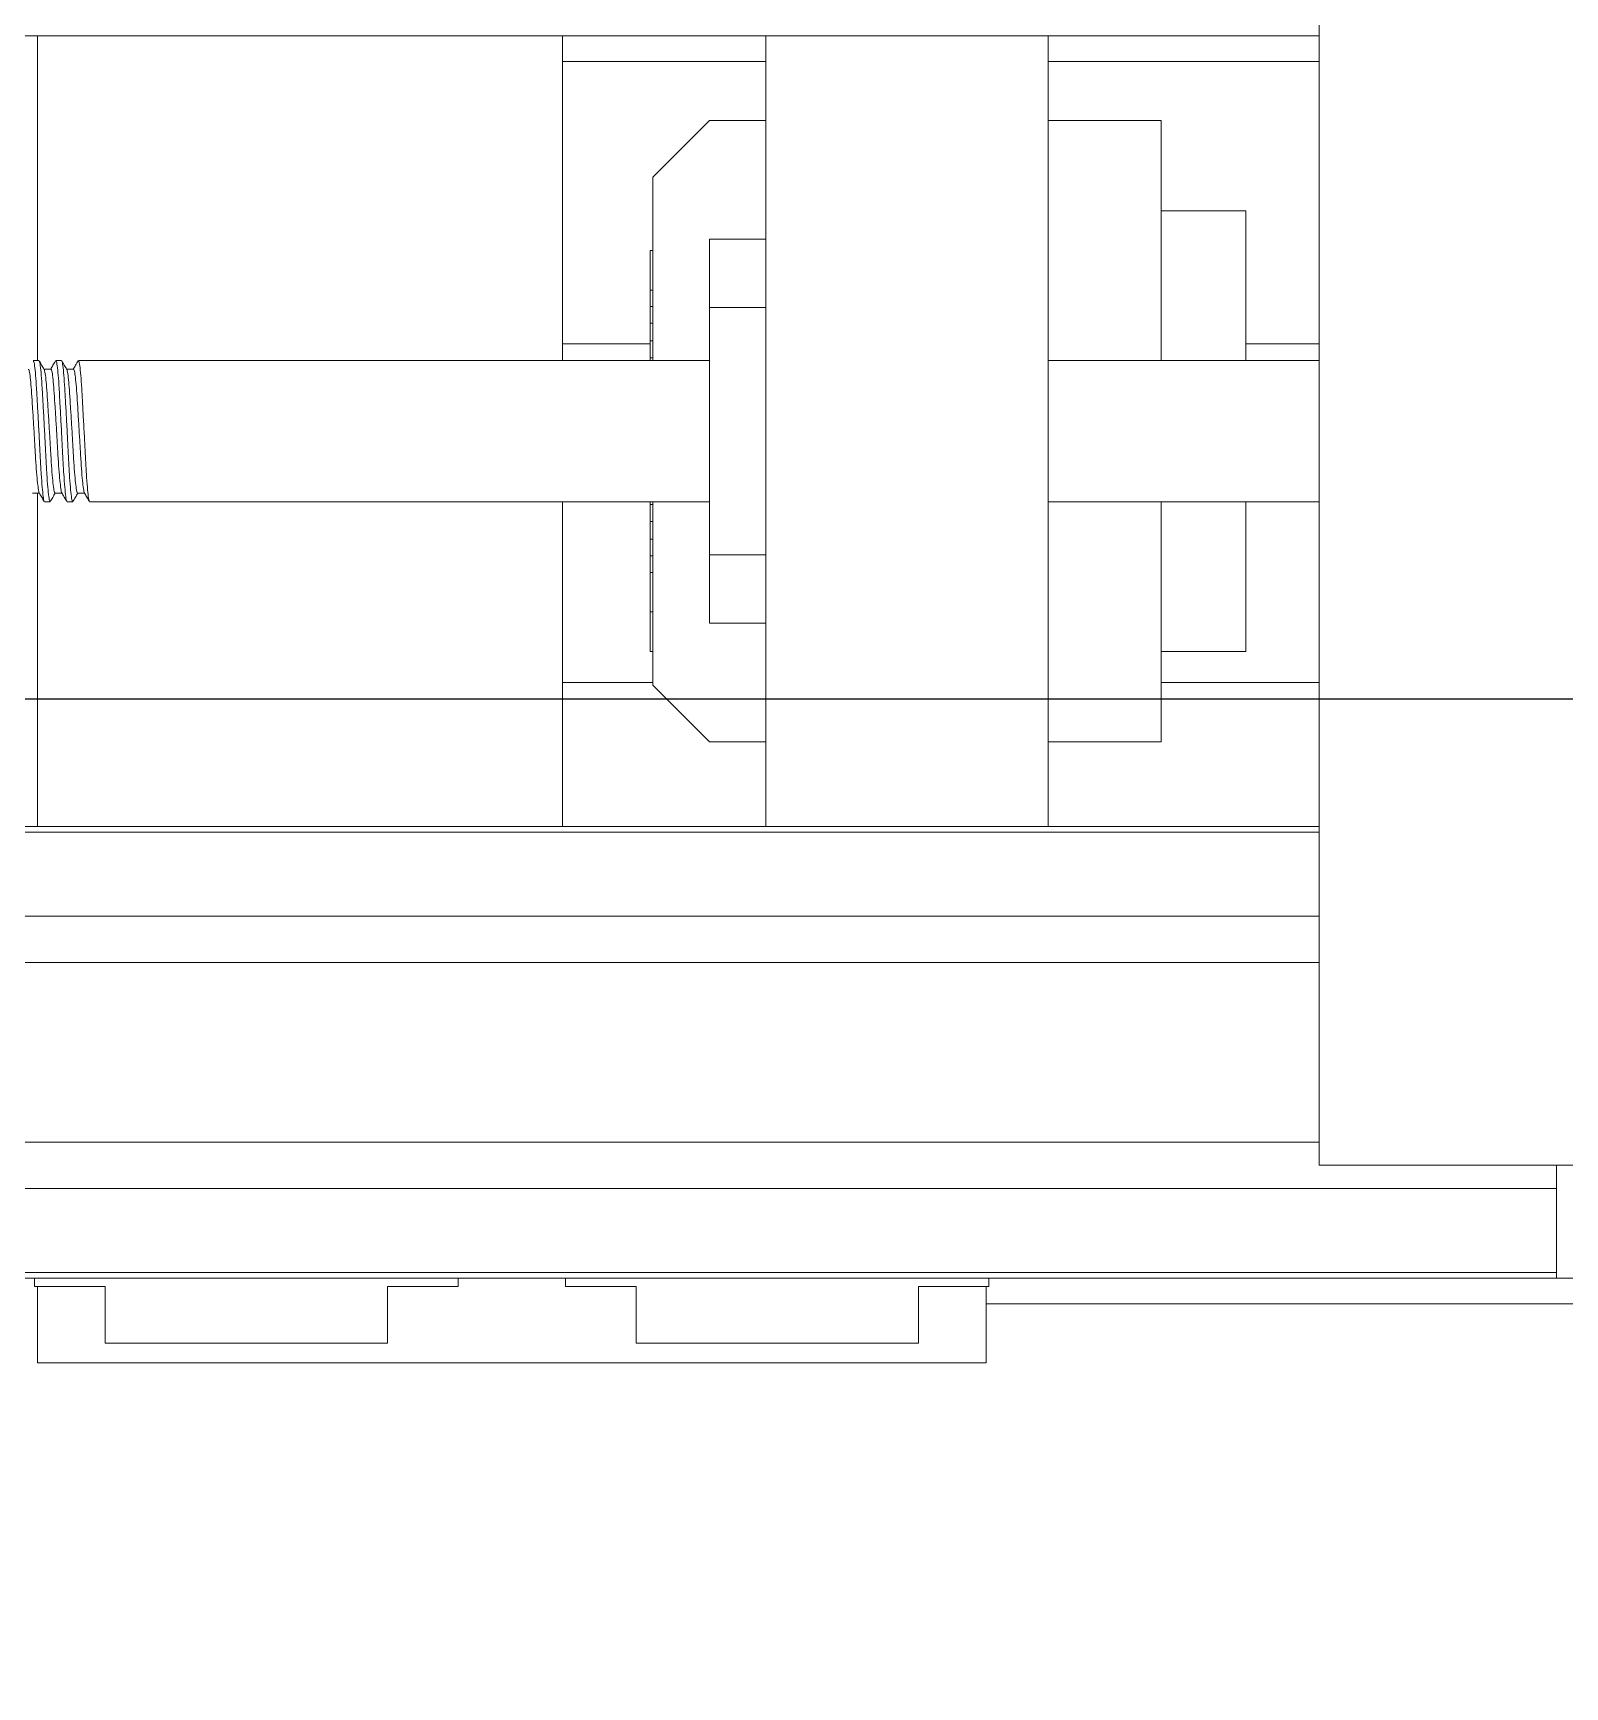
# Model space of a CAD drawing. Header units: millimetres. Extents: x 2509 to 128734, y 2492 to 91667.
# Drawn here: x 91843.6 to 92114.9, y 71959.7 to 72252.6 of the extents above; entities that cross this region are included whole.
import ezdxf

# ---------------------------------------------------------------- set-up
doc = ezdxf.new("R2010")
doc.units = ezdxf.units.MM
doc.layers.add('SSH_搬运系统', color=7, linetype='Continuous')
doc.layers.add('规划设计-立库系统-链式输送机', color=5, linetype='Continuous')
doc.styles.add('标注', font='msyh.ttf', dxfattribs={"height": 20})

# ---------------------------------------------------------------- blocks, each defined once
blk = doc.blocks.new('SSH_机械臂')
at = {"layer": 'SSH_搬运系统', "lineweight": 15}
for p, q in [((1446.87, 2818.64, 0), (1446.87, 2601.64, 0)), ((1466.87, 2818.64, 0), (1466.87, 2559.64, 0)), ((1446.87, 2601.64, 0), (1466.87, 2601.64, 0)), ((1446.87, 2261.64, 0), (1446.87, 2601.64, 0)), ((1447.87, 2261.64, 0), (1447.87, 2601.64, 0)), ((1462.77, 2261.64, 0), (1462.77, 2601.64, 0)), ((1466.87, 2559.64, 0), (1884.05, 2559.64, 0)), ((1470.97, 2261.64, 0), (1470.97, 2559.64, 0)), ((1502.77, 2261.64, 0), (1502.77, 2559.64, 0)), ((1510.97, 2261.64, 0), (1510.97, 2559.64, 0)), ((1525.87, 2261.64, 0), (1525.87, 2559.64, 0)), ((1526.87, 2261.64, 0), (1526.87, 2559.64, 0)), ((1666.87, 2261.64, 0), (1666.87, 2559.64, 0)), ((1557.87, 2546.64, 0), (1557.87, 2531.64, 0)), ((1557.87, 2546.64, 0), (1584.37, 2546.64, 0)), ((1609.37, 2546.64, 0), (1635.87, 2546.64, 0)), ((1635.87, 2546.64, 0), (1635.87, 2531.64, 0)), ((1541.87, 2531.64, 0), (1557.87, 2531.64, 0)), ((1541.87, 2511.64, 0), (1541.87, 2531.64, 0)), ((1557.87, 2531.64, 0), (1584.37, 2531.64, 0)), ((1609.37, 2531.64, 0), (1635.87, 2531.64, 0)), ((1635.87, 2531.64, 0), (1651.87, 2531.64, 0)), ((1651.87, 2531.64, 0), (1651.87, 2511.64, 0)), ((1526.87, 2511.64, 0), (1666.87, 2511.64, 0)), ((1431.87, 2332.64, 0), (1431.87, 2500.64, 0)), ((1431.87, 2500.64, 0), (1445.37, 2500.64, 0)), ((1445.37, 2488.64, 0), (1445.37, 2501.14, 0)), ((1445.37, 2501.14, 0), (1446.87, 2501.14, 0)), ((1435.37, 2438.64, 0), (1435.37, 2488.64, 0)), ((1435.37, 2488.64, 0), (1445.37, 2488.64, 0)), ((1666.87, 2461.64, 0), (1526.87, 2461.64, 0)), ((1541.87, 2451.64, 0), (1541.87, 2461.64, 0)), ((1574.96, 2451.64, 0), (1574.96, 2461.64, 0)), ((1618.78, 2451.64, 0), (1618.78, 2461.64, 0)), ((1651.87, 2461.64, 0), (1651.87, 2451.64, 0)), ((1541.87, 2451.64, 0), (1551.87, 2441.64, 0)), ((1574.96, 2451.64, 0), (1562.87, 2451.64, 0)), ((1618.78, 2451.64, 0), (1574.96, 2451.64, 0)), ((1630.87, 2451.64, 0), (1618.78, 2451.64, 0)), ((1641.87, 2441.64, 0), (1651.87, 2451.64, 0)), ((1584.37, 2441.64, 0), (1551.87, 2441.64, 0)), ((1557.87, 2441.14, 0), (1557.87, 2441.64, 0)), ((1564.87, 2441.14, 0), (1564.87, 2441.64, 0)), ((1571.87, 2441.14, 0), (1564.87, 2441.14, 0)), ((1567.87, 2441.14, 0), (1568.46, 2441.14, 0)), ((1567.87, 2441.14, 0), (1568.46, 2441.14, 0)), ((1572.1, 2441.14, 0), (1568.46, 2441.14, 0)), ((1572.1, 2441.14, 0), (1568.46, 2441.14, 0)), ((1571.87, 2441.14, 0), (1571.87, 2441.64, 0)), ((1574.77, 2441.14, 0), (1571.87, 2441.14, 0)), ((1574.77, 2441.64, 0), (1574.77, 2441.14, 0)), ((1577.77, 2441.14, 0), (1577.77, 2441.64, 0)), ((1580.87, 2441.14, 0), (1577.77, 2441.14, 0)), ((1580.87, 2441.64, 0), (1580.87, 2441.14, 0)), ((1580.87, 2441.14, 0), (1583.87, 2441.14, 0)), ((1583.87, 2441.64, 0), (1583.87, 2441.14, 0)), ((1584.37, 2441.14, 0), (1583.87, 2441.14, 0)), ((1641.87, 2441.64, 0), (1609.37, 2441.64, 0)), ((1609.87, 2441.14, 0), (1609.37, 2441.14, 0)), ((1613.5, 2441.14, 0), (1609.37, 2441.14, 0)), ((1609.87, 2441.14, 0), (1609.87, 2441.64, 0)), ((1612.87, 2441.64, 0), (1612.87, 2441.14, 0)), ((1615.97, 2441.14, 0), (1612.87, 2441.14, 0)), ((1615.97, 2441.14, 0), (1615.97, 2441.64, 0)), ((1618.97, 2441.14, 0), (1618.97, 2441.64, 0)), ((1621.87, 2441.14, 0), (1618.97, 2441.14, 0)), ((1625.29, 2441.14, 0), (1621.64, 2441.14, 0)), ((1625.29, 2441.14, 0), (1621.64, 2441.14, 0)), ((1621.87, 2441.14, 0), (1621.87, 2441.64, 0)), ((1628.87, 2441.14, 0), (1621.87, 2441.14, 0)), ((1625.29, 2441.14, 0), (1625.87, 2441.14, 0)), ((1625.29, 2441.14, 0), (1625.87, 2441.14, 0)), ((1628.87, 2441.14, 0), (1628.87, 2441.64, 0)), ((1445.37, 2438.64, 0), (1435.37, 2438.64, 0)), ((1445.37, 2426.14, 0), (1445.37, 2438.64, 0)), ((1446.87, 2426.14, 0), (1445.37, 2426.14, 0)), ((1584.37, 2425.64, 0), (1526.87, 2425.64, 0)), ((1666.87, 2425.64, 0), (1609.37, 2425.64, 0)), ((1445.37, 2394.64, 0), (1445.37, 2407.14, 0)), ((1445.37, 2407.14, 0), (1446.87, 2407.14, 0)), ((1435.37, 2344.64, 0), (1435.37, 2394.64, 0)), ((1435.37, 2394.64, 0), (1445.37, 2394.64, 0)), ((1445.37, 2344.64, 0), (1435.37, 2344.64, 0)), ((1445.37, 2332.14, 0), (1445.37, 2344.64, 0)), ((1445.37, 2332.64, 0), (1431.87, 2332.64, 0)), ((1446.87, 2332.14, 0), (1445.37, 2332.14, 0)), ((1585.87, 2332.64, 0), (1526.87, 2332.64, 0)), ((1666.87, 2332.64, 0), (1609.37, 2332.64, 0))]:
    blk.add_line(p, q, dxfattribs=at)
blk.add_arc((3603.35, 2684.14, 0), 2525, 148.24173, 188.19905, dxfattribs=at)
for points in [[(1442.35, 2818.64, 0), (1442.35, 2500.64, 0)], [(1552.35, 2559.64, 0), (1552.35, 2531.64, 0)], [(1584.37, 2559.64, 0), (1584.37, 2511.64, 0)], [(1609.37, 2511.64, 0), (1609.37, 2559.64, 0)], [(1612.35, 2546.64, 0), (1612.35, 2559.64, 0)], [(1662.35, 2559.64, 0), (1662.35, 2511.64, 0)], [(1562.87, 2461.64, 0), (1562.87, 2451.64, 0)], [(1630.87, 2451.64, 0), (1630.87, 2461.64, 0)], [(1662.35, 2461.64, 0), (1662.35, 2425.64, 0)], [(1584.37, 2451.64, 0), (1584.37, 2341.89, 0)], [(1609.37, 2339.89, 0), (1609.37, 2451.64, 0)], [(1552.35, 2441.64, 0), (1552.35, 2425.64, 0)], [(1564.87, 2441.14, 0), (1557.87, 2441.14, 0)], [(1577.77, 2441.14, 0), (1574.77, 2441.14, 0)], [(1612.35, 2425.64, 0), (1612.35, 2441.14, 0)], [(1618.97, 2441.14, 0), (1615.97, 2441.14, 0)], [(1585.87, 2340.99, 0), (1585.87, 2339.76, 0)], [(1584.37, 2338.89, 0), (1584.37, 2337.89, 0)], [(1607.87, 2337.78, 0), (1607.87, 2339.02, 0)], [(1584.37, 2334.89, 0), (1584.37, 2333.89, 0)], [(1585.87, 2337, 0), (1585.87, 2335.76, 0)], [(1607.87, 2333.78, 0), (1607.87, 2335.02, 0)], [(1609.37, 2335.89, 0), (1609.37, 2336.89, 0)], [(1585.87, 2332.99, 0), (1585.87, 2331.76, 0)], [(1609.37, 2331.89, 0), (1609.37, 2332.89, 0)]]:
    blk.add_open_spline(points, degree=1, dxfattribs=at)
for points, knots in [([(1584.42, 2341.84, 0), (1584.67, 2341.69, 0), (1585.17, 2341.4, 0), (1585.67, 2341.11, 0), (1585.92, 2340.96, 0)], [0, 0, 0, 0, 0.500126, 1, 1, 1, 1]), ([(1609.27, 2339.89, 0), (1609.29, 2339.92, 0), (1609.35, 2339.99, 0), (1608.53, 2340.14, 0), (1606.9, 2340.32, 0), (1604.56, 2340.48, 0), (1601.73, 2340.63, 0), (1598.52, 2340.81, 0), (1595.2, 2340.99, 0), (1592.03, 2341.14, 0), (1589.19, 2341.3, 0), (1586.82, 2341.48, 0), (1585.23, 2341.65, 0), (1584.46, 2341.77, 0), (1584.48, 2341.83, 0), (1584.48, 2341.84, 0)], [0, 0, 0, 0, 0.041461, 0.128611, 0.215759, 0.299923, 0.384087, 0.471232, 0.558382, 0.642547, 0.726708, 0.813856, 0.901005, 0.985169, 1, 1, 1, 1]), ([(1607.78, 2339.02, 0), (1607.8, 2339.05, 0), (1607.85, 2339.13, 0), (1607.13, 2339.28, 0), (1605.69, 2339.45, 0), (1603.64, 2339.61, 0), (1601.14, 2339.77, 0), (1598.32, 2339.94, 0), (1595.4, 2340.12, 0), (1592.61, 2340.28, 0), (1590.11, 2340.43, 0), (1588.03, 2340.61, 0), (1586.63, 2340.79, 0), (1585.95, 2340.9, 0), (1585.96, 2340.96, 0), (1585.97, 2340.96, 0)], [0, 0, 0, 0, 0.041617, 0.129097, 0.216576, 0.301056, 0.385537, 0.473014, 0.560494, 0.644974, 0.729454, 0.81693, 0.904415, 0.988894, 1, 1, 1, 1]), ([(1585.87, 2339.78, 0), (1585.64, 2339.65, 0), (1585.16, 2339.37, 0), (1584.67, 2339.09, 0), (1584.42, 2338.94, 0)], [0, 0, 0, 0, 0.480662, 1, 1, 1, 1]), ([(1609.27, 2336.89, 0), (1609.29, 2336.92, 0), (1609.35, 2336.99, 0), (1608.53, 2337.14, 0), (1606.9, 2337.32, 0), (1604.56, 2337.48, 0), (1601.73, 2337.63, 0), (1598.52, 2337.81, 0), (1595.2, 2337.99, 0), (1592.03, 2338.14, 0), (1589.19, 2338.3, 0), (1586.83, 2338.48, 0), (1585.21, 2338.65, 0), (1584.4, 2338.78, 0), (1584.46, 2338.86, 0), (1584.48, 2338.89, 0)], [0, 0, 0, 0, 0.040337, 0.125124, 0.209909, 0.291791, 0.373673, 0.458455, 0.543242, 0.625125, 0.707005, 0.791789, 0.876576, 0.958458, 1, 1, 1, 1]), ([(1609.27, 2335.89, 0), (1609.29, 2335.92, 0), (1609.35, 2335.99, 0), (1608.53, 2336.14, 0), (1606.9, 2336.32, 0), (1604.56, 2336.48, 0), (1601.73, 2336.63, 0), (1598.52, 2336.81, 0), (1595.2, 2336.99, 0), (1592.03, 2337.14, 0), (1589.19, 2337.3, 0), (1586.83, 2337.48, 0), (1585.21, 2337.65, 0), (1584.4, 2337.78, 0), (1584.46, 2337.86, 0), (1584.48, 2337.89, 0)], [0, 0, 0, 0, 0.040337, 0.125124, 0.209909, 0.291791, 0.373673, 0.458455, 0.543242, 0.625125, 0.707005, 0.791789, 0.876576, 0.958458, 1, 1, 1, 1]), ([(1584.45, 2337.82, 0), (1584.7, 2337.67, 0), (1585.21, 2337.38, 0), (1585.71, 2337.09, 0), (1585.96, 2336.95, 0)], [0, 0, 0, 0, 0.500058, 1, 1, 1, 1]), ([(1607.78, 2337.81, 0), (1607.79, 2337.82, 0), (1607.8, 2337.88, 0), (1607.11, 2338.01, 0), (1605.7, 2338.19, 0), (1603.64, 2338.34, 0), (1601.14, 2338.5, 0), (1598.32, 2338.68, 0), (1595.4, 2338.85, 0), (1592.61, 2339.01, 0), (1590.11, 2339.17, 0), (1588.03, 2339.34, 0), (1586.61, 2339.52, 0), (1585.9, 2339.65, 0), (1585.95, 2339.73, 0), (1585.96, 2339.76, 0)], [0, 0, 0, 0, 0.0126939, 0.0999244, 0.1871534, 0.2713919, 0.3556315, 0.4428582, 0.5300886, 0.614327, 0.6985652, 0.7857912, 0.8730261, 0.9572636, 1, 1, 1, 1]), ([(1609.34, 2336.93, 0), (1609.09, 2337.08, 0), (1608.58, 2337.37, 0), (1608.08, 2337.66, 0), (1607.83, 2337.81, 0)], [0, 0, 0, 0, 0.50012, 1, 1, 1, 1]), ([(1607.87, 2338.99, 0), (1608.1, 2339.13, 0), (1608.59, 2339.41, 0), (1609.07, 2339.69, 0), (1609.32, 2339.83, 0)], [0, 0, 0, 0, 0.479333, 1, 1, 1, 1]), ([(1585.87, 2335.78, 0), (1585.63, 2335.64, 0), (1585.14, 2335.36, 0), (1584.65, 2335.07, 0), (1584.4, 2334.93, 0)], [0, 0, 0, 0, 0.4893041, 1, 1, 1, 1]), ([(1609.27, 2332.89, 0), (1609.29, 2332.92, 0), (1609.35, 2332.99, 0), (1608.53, 2333.14, 0), (1606.9, 2333.32, 0), (1604.56, 2333.48, 0), (1601.73, 2333.63, 0), (1598.52, 2333.81, 0), (1595.2, 2333.99, 0), (1592.03, 2334.14, 0), (1589.19, 2334.3, 0), (1586.83, 2334.48, 0), (1585.21, 2334.65, 0), (1584.4, 2334.78, 0), (1584.46, 2334.86, 0), (1584.48, 2334.89, 0)], [0, 0, 0, 0, 0.040337, 0.125124, 0.209909, 0.291791, 0.373673, 0.458455, 0.543242, 0.625125, 0.707005, 0.791789, 0.876576, 0.958458, 1, 1, 1, 1]), ([(1607.78, 2333.82, 0), (1607.79, 2333.82, 0), (1607.8, 2333.88, 0), (1607.11, 2334.01, 0), (1605.7, 2334.19, 0), (1603.64, 2334.34, 0), (1601.14, 2334.5, 0), (1598.32, 2334.68, 0), (1595.4, 2334.85, 0), (1592.61, 2335.01, 0), (1590.11, 2335.17, 0), (1588.03, 2335.34, 0), (1586.61, 2335.52, 0), (1585.9, 2335.65, 0), (1585.95, 2335.73, 0), (1585.96, 2335.76, 0)], [0, 0, 0, 0, 0.00984, 0.097322, 0.184804, 0.269286, 0.353769, 0.441248, 0.52873, 0.613212, 0.697694, 0.785172, 0.872659, 0.95714, 1, 1, 1, 1]), ([(1607.78, 2335.02, 0), (1607.8, 2335.05, 0), (1607.85, 2335.13, 0), (1607.13, 2335.28, 0), (1605.69, 2335.45, 0), (1603.64, 2335.61, 0), (1601.14, 2335.77, 0), (1598.32, 2335.94, 0), (1595.4, 2336.12, 0), (1592.61, 2336.28, 0), (1590.11, 2336.43, 0), (1588.02, 2336.61, 0), (1586.64, 2336.79, 0), (1585.97, 2336.89, 0), (1585.97, 2336.95, 0), (1585.97, 2336.95, 0)], [0, 0, 0, 0, 0.042013, 0.130327, 0.21864, 0.303924, 0.38921, 0.47752, 0.565834, 0.651118, 0.736403, 0.824712, 0.91303, 0.998314, 1, 1, 1, 1]), ([(1607.87, 2335, 0), (1608.1, 2335.13, 0), (1608.57, 2335.4, 0), (1609.05, 2335.68, 0), (1609.3, 2335.82, 0)], [0, 0, 0, 0, 0.472901, 1, 1, 1, 1]), ([(1584.42, 2333.83, 0), (1584.67, 2333.69, 0), (1585.17, 2333.4, 0), (1585.68, 2333.11, 0), (1585.93, 2332.96, 0)], [0, 0, 0, 0, 0.500037, 1, 1, 1, 1]), ([(1609.27, 2331.89, 0), (1609.29, 2331.92, 0), (1609.35, 2331.99, 0), (1608.53, 2332.14, 0), (1606.9, 2332.32, 0), (1604.56, 2332.48, 0), (1601.73, 2332.63, 0), (1598.52, 2332.81, 0), (1595.2, 2332.99, 0), (1592.03, 2333.14, 0), (1589.19, 2333.3, 0), (1586.82, 2333.48, 0), (1585.23, 2333.65, 0), (1584.46, 2333.77, 0), (1584.48, 2333.83, 0), (1584.48, 2333.84, 0)], [0, 0, 0, 0, 0.041508, 0.128756, 0.216003, 0.300263, 0.384521, 0.471765, 0.559013, 0.643273, 0.72753, 0.814776, 0.902024, 0.986283, 1, 1, 1, 1]), ([(1607.78, 2331.02, 0), (1607.8, 2331.05, 0), (1607.85, 2331.13, 0), (1607.13, 2331.28, 0), (1605.69, 2331.45, 0), (1603.64, 2331.61, 0), (1601.14, 2331.77, 0), (1598.32, 2331.94, 0), (1595.4, 2332.12, 0), (1592.61, 2332.28, 0), (1590.11, 2332.43, 0), (1588.03, 2332.61, 0), (1586.63, 2332.79, 0), (1585.95, 2332.9, 0), (1585.96, 2332.96, 0), (1585.97, 2332.96, 0)], [0, 0, 0, 0, 0.041638, 0.129164, 0.216688, 0.301211, 0.385736, 0.473257, 0.560783, 0.645306, 0.729829, 0.81735, 0.90488, 0.989402, 1, 1, 1, 1]), ([(1609.33, 2332.94, 0), (1609.08, 2333.09, 0), (1608.57, 2333.38, 0), (1608.07, 2333.67, 0), (1607.82, 2333.81, 0)], [0, 0, 0, 0, 0.500066, 1, 1, 1, 1])]:
    blk.add_open_spline(points, degree=3, knots=knots, dxfattribs=at)
blk = doc.blocks.new('*U166')
at = {"layer": '规划设计-立库系统-链式输送机', "color": 1}
blk.add_line((-15.84, 0), (1812.11, 0), dxfattribs=at)
at = {"layer": '规划设计-立库系统-链式输送机', "color": 0, "style": '标注'}
for tag, p in [('编号', (313.89, 142.41)), ('设备高度', (311.17, -149.65))]:
    blk.add_attdef(tag, p, '', height=50, dxfattribs=at)

msp = doc.modelspace()

# ---------------------------------------------------------------- block references
at = {"layer": 'SSH_搬运系统', "xscale": -1, "rotation": 270}
msp.add_blockref('SSH_机械臂', (89511.768, 70585.224, 0), dxfattribs=at)
at = {"layer": '规划设计-立库系统-链式输送机', "xscale": -1}
msp.add_blockref('*U166', (93094.266, 72134.656), dxfattribs=at)

doc.saveas('drawing.dxf')
